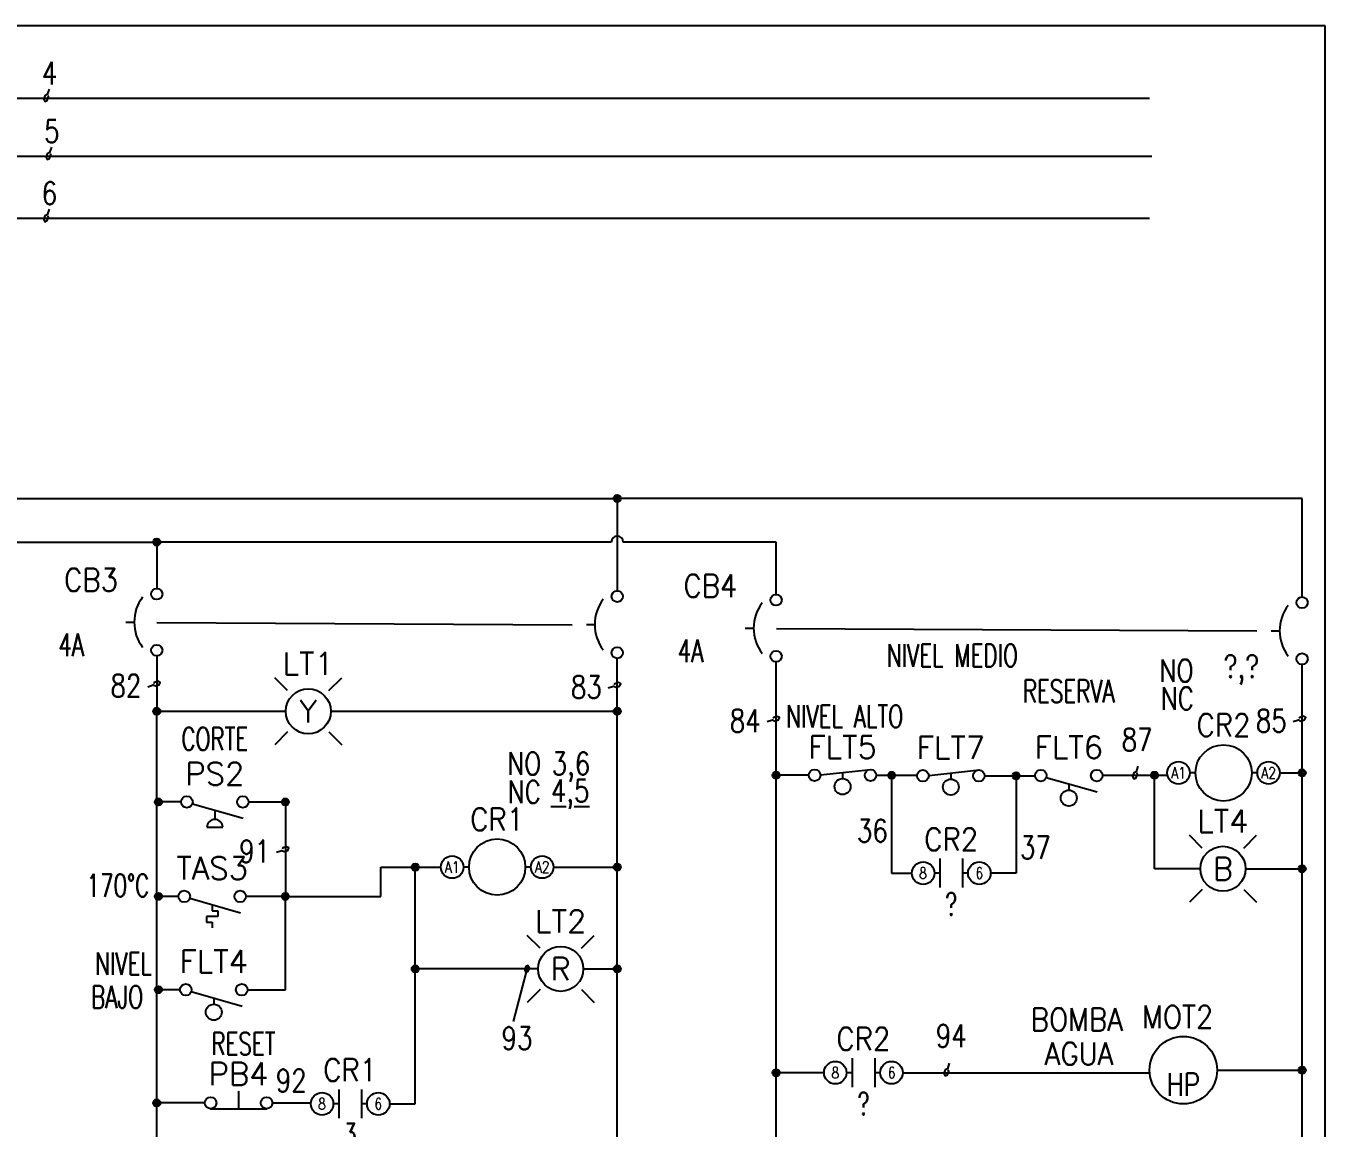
# Model space of a CAD drawing. Header units: inches. Extents: x 18.7 to 39.4, y 4.3 to 20.5.
# Drawn here: x 28.59 to 39.41, y 11.34 to 20.52 of the extents above; entities that cross this region are included whole.
import ezdxf
from ezdxf.enums import TextEntityAlignment as Align

# ---------------------------------------------------------------- set-up
doc = ezdxf.new("R2010")
doc.units = ezdxf.units.IN
doc.header["$MEASUREMENT"] = 0
doc.linetypes.add('HIDDEN2', pattern=[0.1875, 0.125, -0.0625])
for name, color, linetype in [('BLK_12AWG', 7, 'Continuous'), ('DESC', 250, 'Continuous'), ('LINK', 9, 'Continuous'), ('MISC', 7, 'Continuous'), ('SYMS', 7, 'Continuous'), ('TAGS', 150, 'Continuous'), ('TERMS', 123, 'Continuous'), ('WIREFIXED', 7, 'Continuous'), ('WIRES', 7, 'Continuous'), ('XREF', 7, 'Continuous'), ('XREFCHILD', 134, 'Continuous')]:
    doc.layers.add(name, color=color, linetype=linetype)
doc.styles.add('WD', font='romans.shx')

# ---------------------------------------------------------------- blocks, each defined once
blk = doc.blocks.new('VCB1')
at = {"linetype": 'HIDDEN2'}
blk.add_line((-0.1712, 0), (-0.125, 0), dxfattribs=at)
for centre in [(0, 0.1562), (0, -0.1562)]:
    blk.add_circle(centre, 0.0312)
blk.add_arc((0.1094, 0), 0.2344, 143.1301, 216.8699)
at = {"style": 'WD'}
for tag, p, width in [('INST', (0.2188, 0.3883), 0.7), ('LOC', (0.2188, 0.2188), 0.7), ('TAG1', (0.1269, 0.0644), 0.9), ('XREF', (0.1287, -0.09), 0.7), ('DESC1', (0.1287, -0.242), 0.7), ('DESC2', (0.1287, -0.3893), 0.7)]:
    blk.add_attdef(tag, p, '', height=0.125, dxfattribs=dict(at, width=width))
at = {"linetype": 'Continuous', "style": 'WD'}
for tag, height, flags, p in [('TERM01', 0.125, 8, (-0.055, 0.2066)), ('CAT', 0.01, 9, (-0.1421, -0.0731)), ('MFG', 0.01, 9, (-0.1421, -0.0881))]:
    blk.add_attdef(tag, text='', height=height, dxfattribs=dict(at, flags=flags)).set_placement(p, align=Align.RIGHT)
at = {"style": 'WD', "width": 0.7}
blk.add_attdef('RATING1', text='', height=0.125, dxfattribs=at).set_placement((-0.1875, 0.0625), align=Align.RIGHT)
at = {"color": 7, "style": 'WD', "flags": 1}
for tag, p in [('X2TERM01', (0, 0.1875)), ('X8TERM02', (0, -0.1875))]:
    blk.add_attdef(tag, p, '', height=0.0125, dxfattribs=at)
at = {"color": 7, "style": 'WD'}
for tag, p in [('X4LINK', (-0.25, 0)), ('X1LINK', (0, 0))]:
    blk.add_attdef(tag, p, '', height=0.01, dxfattribs=at)
at = {"style": 'WD', "flags": 9}
for tag, p in [('FAMILY', (-0.1421, -0.0365)), ('CONTACT', (-0.1288, -0.1291))]:
    blk.add_attdef(tag, text='', height=0.01, dxfattribs=at).set_placement(p, align=Align.RIGHT)
at = {"linetype": 'Continuous', "style": 'WD', "flags": 9}
blk.add_attdef('ASSYCODE', text='', height=0.01, dxfattribs=at).set_placement((-0.1533, -0.1061), align=Align.CENTER)
at = {"linetype": 'Continuous', "style": 'WD', "flags": 8}
blk.add_attdef('TERM02', text='', height=0.125, dxfattribs=at).set_placement((-0.0407, -0.2134), align=Align.TOP_RIGHT)
blk = doc.blocks.new('HLT1R')
for p, q in [((-0.1149, 0.1149), (-0.1856, 0.1856)), ((0.1149, 0.1149), (0.1856, 0.1856)), ((-0.1149, -0.1149), (-0.1856, -0.1856)), ((0.1149, -0.1149), (0.1856, -0.1856))]:
    blk.add_line(p, q)
blk.add_circle((0, 0), 0.125)
at = {"style": 'WD', "width": 0.7}
for tag, p in [('INST', (0.0055, 0.5282)), ('LOC', (0.0055, 0.3586))]:
    blk.add_attdef(tag, text='', height=0.125, dxfattribs=at).set_placement(p, align=Align.CENTER)
at = {"style": 'WD'}
blk.add_attdef('TAG1', text='', height=0.125, dxfattribs=at).set_placement((0, 0.2024), align=Align.CENTER)
at = {"style": 'WD', "flags": 9}
blk.add_attdef('FAMILY', text='', height=0.01, dxfattribs=at).set_placement((-0.0053, 0.1606), align=Align.CENTER)
at = {"linetype": 'Continuous', "style": 'WD', "flags": 1}
for tag, p in [('CAT', (0, 0.1403)), ('MFG', (0, 0.1208))]:
    blk.add_attdef(tag, text='', height=0.01, dxfattribs=at).set_placement(p, align=Align.MIDDLE)
at = {"linetype": 'Continuous', "style": 'WD', "flags": 9}
blk.add_attdef('ASSYCODE', text='', height=0.01, dxfattribs=at).set_placement((-0.0032, 0.0979), align=Align.CENTER)
at = {"style": 'WD'}
for tag, p, width in [('DESC1', (1.125, 0), 0.9), ('WDTAGALT', (1.125, -0.3125), 0.7)]:
    blk.add_attdef(tag, p, '', height=0.125, dxfattribs=dict(at, width=width))
blk.add_attdef('COLOR', text='', height=0.125, dxfattribs=at).set_placement((0, 0), align=Align.MIDDLE)
at = {"style": 'WD', "flags": 1}
for tag, p in [('X4TERM01', (-0.125, 0)), ('X1TERM02', (0.125, 0))]:
    blk.add_attdef(tag, p, '', height=0.0125, dxfattribs=at)
at = {"linetype": 'Continuous', "style": 'WD', "flags": 8}
blk.add_attdef('TERM01', text='', height=0.125, dxfattribs=at).set_placement((-0.175, -0.0314), align=Align.TOP_RIGHT)
blk.add_attdef('TERM02', text='', height=0.125, dxfattribs=at).set_placement((0.175, -0.0314), align=Align.TOP_LEFT)
at = {"style": 'WD', "width": 0.9}
blk.add_attdef('DESC2', text='', height=0.125, dxfattribs=at).set_placement((1.125, -0.0312), align=Align.TOP_LEFT)
blk = doc.blocks.new('HCR1T')
for p, q in [((-0.1562, 0), (-0.1875, 0)), ((0.1875, 0), (0.1562, 0))]:
    blk.add_line(p, q)
for centre, radius in [((0, 0), 0.1562), ((-0.25, 0), 0.0625), ((0.25, 0), 0.0625)]:
    blk.add_circle(centre, radius)
at = {"style": 'WD'}
for tag, width, p in [('INST', 0.7, (0, 0.5282)), ('LOC', 0.7, (0, 0.3586)), ('TAG1', 0.9, (0, 0.2024))]:
    blk.add_attdef(tag, text='', height=0.125, dxfattribs=dict(at, width=width)).set_placement(p, align=Align.CENTER)
at = {"style": 'WD', "flags": 9}
blk.add_attdef('FAMILY', text='', height=0.01, dxfattribs=at).set_placement((-0.0053, 0.1698), align=Align.CENTER)
at = {"linetype": 'Continuous', "style": 'WD', "flags": 1}
for tag, p in [('MFG', (0, 0.1404)), ('CAT', (0, 0.1593))]:
    blk.add_attdef(tag, text='', height=0.01, dxfattribs=at).set_placement(p, align=Align.MIDDLE)
at = {"style": 'WD'}
for tag, p, width in [('DESC1', (1.126, 0.0757), 0.9), ('DESC2', (1.126, -0.0806), 0.9), ('DESC3', (1.126, -0.2368), 0.9), ('XREFNO', (1.3591, -0.3931), 0.8), ('XREFNC', (1.3591, -0.5493), 0.8)]:
    blk.add_attdef(tag, p, '', height=0.125, dxfattribs=dict(at, width=width))
at = {"linetype": 'Continuous', "style": 'WD', "flags": 9}
blk.add_attdef('ASSYCODE', text='', height=0.01, dxfattribs=at).set_placement((0, 0.1094), align=Align.CENTER)
at = {"linetype": 'Continuous', "style": 'WD', "width": 0.8, "flags": 8}
for tag, p in [('TERM01', (-0.25, 0)), ('TERM02', (0.25, 0))]:
    blk.add_attdef(tag, text='', height=0.0625, dxfattribs=at).set_placement(p, align=Align.MIDDLE_CENTER)
at = {"style": 'WD', "flags": 1}
for tag, p in [('X4TERM01', (-0.3125, 0)), ('X1TERM02', (0.3125, 0))]:
    blk.add_attdef(tag, p, '', height=0.0125, dxfattribs=at)
at = {"style": 'WD', "width": 0.8, "flags": 8}
for tag, p in [('NO', (1.126, -0.3931)), ('NC', (1.126, -0.5493))]:
    blk.add_attdef(tag, p, '', height=0.125, dxfattribs=at)
blk = doc.blocks.new('WDDOT')
for radius in [0.03, 0.0187, 0.00929]:
    blk.add_circle((0, 0), radius)
blk = doc.blocks.new('HFL12')
at = {"linetype": 'Continuous'}
blk.add_line((-0.1231, 0.002), (0.1594, 0.0326), dxfattribs=at)
blk.add_line((0, 0.0165), (0, -0.0175))
for centre, radius in [((-0.1553, 0), 0.0322), ((0.1553, 0), 0.0322), ((0, -0.0625), 0.0442)]:
    blk.add_circle(centre, radius)
at = {"style": 'WD', "width": 0.7}
for tag, p in [('INST', (0, 0.7321)), ('LOC', (0, 0.5625)), ('DESC1', (0, 0.4062)), ('DESC2', (0, 0.25)), ('XREF', (0, -0.3144)), ('WDTAGALT', (-0.0094, -0.4531))]:
    blk.add_attdef(tag, text='', height=0.125, dxfattribs=at).set_placement(p, align=Align.CENTER)
at = {"style": 'WD'}
blk.add_attdef('TAG1', text='', height=0.125, dxfattribs=at).set_placement((0, 0.0938), align=Align.CENTER)
for tag, p in [('X2LINK', (0, 0.0781)), ('X8LINK', (0, -0.1562))]:
    blk.add_attdef(tag, p, '', height=0.01, dxfattribs=at)
for tag, p, height, flags in [('X4TERM01', (-0.1875, 0), 0.0125, 1), ('CONTACT', (0.0376, 0.0204), 0.01, 1), ('FAMILY', (0.0376, 0.0371), 0.01, 9), ('X1TERM02', (0.1875, 0), 0.0125, 1)]:
    blk.add_attdef(tag, p, '', height=height, dxfattribs=dict(at, flags=flags))
at = {"linetype": 'Continuous', "style": 'WD', "flags": 9}
for tag, p in [('CAT', (0.0626, -0.0071)), ('ASSYCODE', (0.0781, -0.0469)), ('MFG', (0.0626, -0.0266))]:
    blk.add_attdef(tag, text='', height=0.01, dxfattribs=at).set_placement(p, align=Align.CENTER)
at = {"linetype": 'Continuous', "style": 'WD', "flags": 8}
blk.add_attdef('TERM01', text='', height=0.125, dxfattribs=at).set_placement((-0.25, -0.0314), align=Align.TOP_RIGHT)
blk.add_attdef('TERM02', text='', height=0.125, dxfattribs=at).set_placement((0.25, -0.0314), align=Align.TOP_LEFT)
at = {"style": 'WD', "width": 0.7}
blk.add_attdef('RATING1', (0.2475, -0.2967), '', height=0.125, dxfattribs=at)
blk = doc.blocks.new('HLT1B')
for p, q in [((-0.1149, 0.1149), (-0.1856, 0.1856)), ((0.1149, 0.1149), (0.1856, 0.1856)), ((-0.1149, -0.1149), (-0.1856, -0.1856)), ((0.1149, -0.1149), (0.1856, -0.1856))]:
    blk.add_line(p, q)
blk.add_circle((0, 0), 0.125)
at = {"style": 'WD', "width": 0.7}
for tag, p in [('INST', (0.0055, 0.5282)), ('LOC', (0.0055, 0.3586))]:
    blk.add_attdef(tag, text='', height=0.125, dxfattribs=at).set_placement(p, align=Align.CENTER)
at = {"style": 'WD'}
blk.add_attdef('TAG1', text='', height=0.125, dxfattribs=at).set_placement((0, 0.2024), align=Align.CENTER)
at = {"style": 'WD', "flags": 9}
blk.add_attdef('FAMILY', text='', height=0.01, dxfattribs=at).set_placement((-0.0053, 0.1606), align=Align.CENTER)
at = {"linetype": 'Continuous', "style": 'WD', "flags": 1}
for tag, p in [('CAT', (0, 0.1403)), ('MFG', (0, 0.1208))]:
    blk.add_attdef(tag, text='', height=0.01, dxfattribs=at).set_placement(p, align=Align.MIDDLE)
at = {"linetype": 'Continuous', "style": 'WD', "flags": 9}
blk.add_attdef('ASSYCODE', text='', height=0.01, dxfattribs=at).set_placement((-0.0032, 0.0979), align=Align.CENTER)
at = {"style": 'WD'}
for tag, p, width in [('DESC1', (1.125, 0), 0.9), ('WDTAGALT', (1.125, -0.3125), 0.7)]:
    blk.add_attdef(tag, p, '', height=0.125, dxfattribs=dict(at, width=width))
blk.add_attdef('COLOR', text='', height=0.125, dxfattribs=at).set_placement((0, 0), align=Align.MIDDLE)
at = {"style": 'WD', "flags": 1}
for tag, p in [('X4TERM01', (-0.125, 0)), ('X1TERM02', (0.125, 0))]:
    blk.add_attdef(tag, p, '', height=0.0125, dxfattribs=at)
at = {"linetype": 'Continuous', "style": 'WD', "flags": 8}
blk.add_attdef('TERM01', text='', height=0.125, dxfattribs=at).set_placement((-0.175, -0.0314), align=Align.TOP_RIGHT)
blk.add_attdef('TERM02', text='', height=0.125, dxfattribs=at).set_placement((0.175, -0.0314), align=Align.TOP_LEFT)
at = {"style": 'WD', "width": 0.9}
blk.add_attdef('DESC2', text='', height=0.125, dxfattribs=at).set_placement((1.125, -0.0312), align=Align.TOP_LEFT)
blk = doc.blocks.new('HCR21T')
at = {"linetype": 'Continuous'}
for p, q in [((-0.0625, 0.08), (-0.0625, -0.08)), ((0.0625, 0.08), (0.0625, -0.08))]:
    blk.add_line(p, q, dxfattribs=at)
for p, q in [((-0.0625, 0), (-0.0938, 0)), ((0.0938, 0), (0.0625, 0))]:
    blk.add_line(p, q)
for centre in [(-0.1562, 0), (0.1562, 0)]:
    blk.add_circle(centre, 0.0625)
at = {"style": 'WD'}
for tag, width, p in [('INST', 0.7, (0, 0.4508)), ('LOC', 0.7, (0, 0.2812)), ('TAG2', 0.9, (0, 0.125)), ('XREF', 0.7, (0, -0.235)), ('DESC1', 0.7, (0, -0.387)), ('DESC2', 0.7, (0, -0.5432))]:
    blk.add_attdef(tag, text='', height=0.125, dxfattribs=dict(at, width=width)).set_placement(p, align=Align.CENTER)
for tag, p in [('X2LINK', (0, 0.125)), ('X8LINK', (0, -0.125))]:
    blk.add_attdef(tag, p, '', height=0.01, dxfattribs=at)
at = {"linetype": 'Continuous', "style": 'WD', "width": 0.8, "flags": 8}
for tag, p in [('TERM01', (-0.1562, 0)), ('TERM02', (0.1562, 0))]:
    blk.add_attdef(tag, text='', height=0.0625, dxfattribs=at).set_placement(p, align=Align.MIDDLE_CENTER)
at = {"style": 'WD'}
for tag, p, height, flags in [('X4TERM01', (-0.2188, 0), 0.0125, 1), ('CONTACT', (0.0973, 0.0363), 0.01, 1), ('FAMILY', (0.0973, 0.0529), 0.01, 9), ('X1TERM02', (0.2188, 0), 0.0125, 1)]:
    blk.add_attdef(tag, p, '', height=height, dxfattribs=dict(at, flags=flags))
blk = doc.blocks.new('HMO12')
blk.add_circle((0, 0), 0.1875)
at = {"style": 'WD'}
for tag, width, p in [('INST', 0.7, (-0.0257, 0.5595)), ('LOC', 0.7, (-0.0257, 0.3899)), ('TAG1', 0.9, (-0.0312, 0.2336)), ('RATING1', 0.8, (0, 0))]:
    blk.add_attdef(tag, text='', height=0.125, dxfattribs=dict(at, width=width)).set_placement(p, align=Align.CENTER)
at = {"style": 'WD', "flags": 9}
blk.add_attdef('FAMILY', text='', height=0.01, dxfattribs=at).set_placement((-0.0053, 0.1698), align=Align.CENTER)
at = {"linetype": 'Continuous', "style": 'WD', "flags": 1}
for tag, p in [('MFG', (0, 0.1404)), ('CAT', (0, 0.1593))]:
    blk.add_attdef(tag, text='', height=0.01, dxfattribs=at).set_placement(p, align=Align.MIDDLE)
at = {"style": 'WD'}
for tag, p, width in [('DESC1', (1.126, 0.0461), 0.9), ('DESC2', (1.126, -0.1101), 0.9), ('DESC3', (1.126, -0.2664), 0.9), ('RATING3', (1.125, -0.4226), 0.8), ('RATING4', (1.125, -0.5789), 0.8), ('WDTAGALT', (1.125, -0.75), 0.7)]:
    blk.add_attdef(tag, p, '', height=0.125, dxfattribs=dict(at, width=width))
at = {"linetype": 'Continuous', "style": 'WD', "flags": 9}
blk.add_attdef('ASSYCODE', text='', height=0.01, dxfattribs=at).set_placement((0, 0.125), align=Align.CENTER)
at = {"style": 'WD', "flags": 1}
for tag, p in [('X4TERM01', (-0.1875, 0)), ('X1TERM02', (0.1875, 0)), ('X0TERM03', (0.1326, -0.1326))]:
    blk.add_attdef(tag, p, '', height=0.0125, dxfattribs=at)
at = {"linetype": 'Continuous', "style": 'WD'}
blk.add_attdef('TERM01', text='', height=0.125, dxfattribs=at).set_placement((-0.2312, -0.0349), align=Align.TOP_RIGHT)
at = {"style": 'WD', "width": 0.8}
blk.add_attdef('RATING2', text='', height=0.125, dxfattribs=at).set_placement((0.0012, -0.0165), align=Align.TOP_CENTER)
at = {"linetype": 'Continuous', "style": 'WD'}
for tag, p in [('TERM02', (0.2312, -0.0349)), ('TERM03', (0.0625, -0.2188))]:
    blk.add_attdef(tag, text='', height=0.125, dxfattribs=at).set_placement(p, align=Align.TOP_LEFT)
blk = doc.blocks.new('HFL11')
at = {"linetype": 'Continuous'}
blk.add_line((-0.1248, -0.0103), (0.157, -0.0908), dxfattribs=at)
blk.add_line((0, -0.046), (0, -0.08))
for centre, radius in [((-0.1553, 0), 0.0322), ((0.1553, 0), 0.0322), ((0, -0.125), 0.0442)]:
    blk.add_circle(centre, radius)
at = {"style": 'WD', "width": 0.7}
for tag, p in [('INST', (0, 0.7321)), ('LOC', (0, 0.5625)), ('DESC1', (0, 0.4062)), ('DESC2', (0, 0.25)), ('XREF', (0, -0.3319)), ('WDTAGALT', (0, -0.5))]:
    blk.add_attdef(tag, text='', height=0.125, dxfattribs=at).set_placement(p, align=Align.CENTER)
at = {"style": 'WD'}
blk.add_attdef('TAG1', text='', height=0.125, dxfattribs=at).set_placement((0, 0.0938), align=Align.CENTER)
for tag, p, height, flags in [('X4TERM01', (-0.1875, 0), 0.0125, 1), ('CONTACT', (0.0376, 0.0204), 0.01, 1), ('FAMILY', (0.0376, 0.0371), 0.01, 9), ('X1TERM02', (0.1875, 0), 0.0125, 1)]:
    blk.add_attdef(tag, p, '', height=height, dxfattribs=dict(at, flags=flags))
for tag, p in [('X2LINK', (0, 0.0312)), ('X8LINK', (0, -0.2188))]:
    blk.add_attdef(tag, p, '', height=0.01, dxfattribs=at)
at = {"linetype": 'Continuous', "style": 'WD', "flags": 9}
for tag, p in [('CAT', (0.0626, -0.0071)), ('ASSYCODE', (0.0631, -0.0495)), ('MFG', (0.0626, -0.0266))]:
    blk.add_attdef(tag, text='', height=0.01, dxfattribs=at).set_placement(p, align=Align.CENTER)
at = {"linetype": 'Continuous', "style": 'WD', "flags": 8}
blk.add_attdef('TERM01', text='', height=0.125, dxfattribs=at).set_placement((-0.25, -0.0314), align=Align.TOP_RIGHT)
blk.add_attdef('TERM02', text='', height=0.125, dxfattribs=at).set_placement((0.25, -0.0314), align=Align.TOP_LEFT)
at = {"style": 'WD', "width": 0.7}
blk.add_attdef('RATING1', (0.2493, -0.3058), '', height=0.125, dxfattribs=at)
blk = doc.blocks.new('WD_WNV')
at = {"style": 'WD', "flags": 1}
for tag, p in [('W01USER', (-0.0625, 0.0938)), ('W02USER', (-0.0625, 0.0859)), ('W03USER', (-0.0625, 0.0781)), ('W04USER', (-0.0625, 0.0703)), ('W05USER', (-0.0625, 0.0625)), ('W06USER', (-0.0625, 0.0547)), ('W07USER', (-0.0625, 0.0469)), ('W08USER', (-0.0625, 0.0391)), ('W09USER', (-0.0625, 0.0312)), ('W10USER', (-0.0625, 0.0234))]:
    blk.add_attdef(tag, text='', height=0.005, dxfattribs=at).set_placement(p, align=Align.CENTER)
at = {"linetype": 'Continuous', "style": 'WD', "width": 0.8}
blk.add_attdef('WIRENO', text='', height=0.125, dxfattribs=at).set_placement((-0.05, 0), align=Align.MIDDLE_RIGHT)
blk = doc.blocks.new('WD_WNH')
at = {"linetype": 'Continuous', "style": 'WD', "width": 0.8}
blk.add_attdef('WIRENO', text='', height=0.125, dxfattribs=at).set_placement((0, 0.0625), align=Align.CENTER)
at = {"style": 'WD', "flags": 1}
for tag, p in [('W01USER', (0, 0.0781)), ('W02USER', (0, 0.0703)), ('W03USER', (0, 0.0625)), ('W04USER', (0, 0.0547)), ('W05USER', (0, 0.0469)), ('W06USER', (0, 0.0391)), ('W07USER', (0, 0.0312)), ('W08USER', (0, 0.0234)), ('W09USER', (0, 0.0156)), ('W10USER', (0, 0.0078))]:
    blk.add_attdef(tag, text='', height=0.005, dxfattribs=at).set_placement(p, align=Align.CENTER)
blk = doc.blocks.new('HPS11')
at = {"linetype": 'Continuous'}
blk.add_line((-0.1248, -0.0103), (0.157, -0.0908), dxfattribs=at)
for p, q in [((0, -0.046), (0, -0.0956)), ((-0.0442, -0.1406), (0.0442, -0.1406))]:
    blk.add_line(p, q)
for centre in [(-0.1553, 0), (0.1553, 0)]:
    blk.add_circle(centre, 0.0322)
blk.add_arc((0, -0.1406), 0.0442, 0, 180)
at = {"style": 'WD', "width": 0.7}
for tag, p in [('INST', (0, 0.7321)), ('LOC', (0, 0.5625)), ('DESC1', (0, 0.4062)), ('DESC2', (0, 0.25)), ('XREF', (0, -0.3163))]:
    blk.add_attdef(tag, text='', height=0.125, dxfattribs=at).set_placement(p, align=Align.CENTER)
at = {"style": 'WD'}
blk.add_attdef('TAG1', text='', height=0.125, dxfattribs=at).set_placement((0, 0.0938), align=Align.CENTER)
for tag, p, height, flags in [('X4TERM01', (-0.1875, 0), 0.0125, 1), ('CONTACT', (0.0376, 0.0204), 0.01, 1), ('FAMILY', (0.0376, 0.0371), 0.01, 9), ('X1TERM02', (0.1875, 0), 0.0125, 1)]:
    blk.add_attdef(tag, p, '', height=height, dxfattribs=dict(at, flags=flags))
for tag, p in [('X2LINK', (0, 0.0312)), ('X8LINK', (0, -0.1719))]:
    blk.add_attdef(tag, p, '', height=0.01, dxfattribs=at)
at = {"linetype": 'Continuous', "style": 'WD', "flags": 9}
for tag, p in [('CAT', (0.0626, -0.0071)), ('ASSYCODE', (0.0625, -0.0469)), ('MFG', (0.0626, -0.0266))]:
    blk.add_attdef(tag, text='', height=0.01, dxfattribs=at).set_placement(p, align=Align.CENTER)
at = {"linetype": 'Continuous', "style": 'WD', "flags": 8}
blk.add_attdef('TERM01', text='', height=0.125, dxfattribs=at).set_placement((-0.25, -0.0314), align=Align.TOP_RIGHT)
blk.add_attdef('TERM02', text='', height=0.125, dxfattribs=at).set_placement((0.25, -0.0314), align=Align.TOP_LEFT)
at = {"style": 'WD', "width": 0.7}
for tag, p in [('RATING1', (0.2578, -0.3037)), ('WDTAGALT', (0.2578, -0.46))]:
    blk.add_attdef(tag, p, '', height=0.125, dxfattribs=at)
blk = doc.blocks.new('HTS11')
at = {"linetype": 'Continuous'}
blk.add_line((-0.1248, -0.0103), (0.157, -0.0908), dxfattribs=at)
for p, q in [((0, -0.046), (0, -0.08)), ((0.0312, -0.1112), (-0.0312, -0.1112)), ((-0.0312, -0.1112), (-0.0312, -0.1425)), ((-0.0312, -0.1425), (0, -0.1425)), ((0, -0.08), (0.0312, -0.08)), ((0, -0.1425), (0, -0.1737)), ((0.0312, -0.08), (0.0312, -0.1112))]:
    blk.add_line(p, q)
for centre in [(-0.1553, 0), (0.1553, 0)]:
    blk.add_circle(centre, 0.0322)
at = {"style": 'WD', "width": 0.7}
for tag, p in [('INST', (0, 0.7321)), ('LOC', (0, 0.5625)), ('DESC1', (0, 0.4062)), ('DESC2', (0, 0.25)), ('XREF', (0, -0.3319))]:
    blk.add_attdef(tag, text='', height=0.125, dxfattribs=at).set_placement(p, align=Align.CENTER)
at = {"style": 'WD'}
blk.add_attdef('TAG1', text='', height=0.125, dxfattribs=at).set_placement((0, 0.0938), align=Align.CENTER)
for tag, p, height, flags in [('X4TERM01', (-0.1875, 0), 0.0125, 1), ('CONTACT', (0.0376, 0.0204), 0.01, 1), ('FAMILY', (0.0376, 0.0371), 0.01, 9), ('X1TERM02', (0.1875, 0), 0.0125, 1)]:
    blk.add_attdef(tag, p, '', height=height, dxfattribs=dict(at, flags=flags))
for tag, p in [('X2LINK', (0, 0.0312)), ('X8LINK', (0, -0.2188))]:
    blk.add_attdef(tag, p, '', height=0.01, dxfattribs=at)
at = {"linetype": 'Continuous', "style": 'WD', "flags": 9}
for tag, p in [('CAT', (0.0626, -0.0071)), ('ASSYCODE', (0.0625, -0.0469)), ('MFG', (0.0626, -0.0266))]:
    blk.add_attdef(tag, text='', height=0.01, dxfattribs=at).set_placement(p, align=Align.CENTER)
at = {"linetype": 'Continuous', "style": 'WD', "flags": 8}
blk.add_attdef('TERM01', text='', height=0.125, dxfattribs=at).set_placement((-0.25, -0.0158), align=Align.TOP_RIGHT)
blk.add_attdef('TERM02', text='', height=0.125, dxfattribs=at).set_placement((0.25, -0.0158), align=Align.TOP_LEFT)
at = {"style": 'WD', "width": 0.7}
for tag, p in [('RATING1', (0.2806, -0.294)), ('WDTAGALT', (0.2806, -0.4658))]:
    blk.add_attdef(tag, p, '', height=0.125, dxfattribs=at)
blk = doc.blocks.new('HPB12')
for p, q in [((0, 0.0646), (0, -0.033)), ((-0.1562, -0.033), (0.1562, -0.033))]:
    blk.add_line(p, q)
for centre in [(-0.1553, 0), (0.1553, 0)]:
    blk.add_circle(centre, 0.0322)
at = {"style": 'WD', "width": 0.7}
for tag, p in [('INST', (0, 0.7375)), ('LOC', (0, 0.5679)), ('DESC1', (0, 0.4117)), ('DESC2', (0, 0.2554)), ('XREF', (0, -0.2321))]:
    blk.add_attdef(tag, text='', height=0.125, dxfattribs=at).set_placement(p, align=Align.CENTER)
at = {"style": 'WD'}
blk.add_attdef('TAG1', text='', height=0.125, dxfattribs=at).set_placement((0, 0.0992), align=Align.CENTER)
for tag, p in [('X2LINK', (0, 0.125)), ('X8LINK', (0, -0.0938))]:
    blk.add_attdef(tag, p, '', height=0.01, dxfattribs=at)
for tag, p, height, flags in [('X4TERM01', (-0.1875, 0), 0.0125, 1), ('CONTACT', (0.0544, 0.0418), 0.01, 9), ('FAMILY', (0.0544, 0.0584), 0.01, 9), ('X1TERM02', (0.1875, 0), 0.0125, 1)]:
    blk.add_attdef(tag, p, '', height=height, dxfattribs=dict(at, flags=flags))
at = {"linetype": 'Continuous', "style": 'WD', "flags": 9}
for tag, p in [('MFG', (0.0759, -0.0061)), ('CAT', (0.0759, 0.0175)), ('ASSYCODE', (0.0762, -0.0223))]:
    blk.add_attdef(tag, text='', height=0.01, dxfattribs=at).set_placement(p, align=Align.CENTER)
at = {"linetype": 'Continuous', "style": 'WD', "flags": 8}
blk.add_attdef('TERM01', text='', height=0.125, dxfattribs=at).set_placement((-0.25, -0.0314), align=Align.TOP_RIGHT)
blk.add_attdef('TERM02', text='', height=0.125, dxfattribs=at).set_placement((0.25, -0.0314), align=Align.TOP_LEFT)

msp = doc.modelspace()

# ---------------------------------------------------------------- linework, layer by layer
at = {"color": 7, "linetype": 'Continuous'}
for p, q in [((39.409, 20.516), (18.659, 20.516)), ((39.409, 4.331), (39.409, 20.516))]:
    msp.add_line(p, q, dxfattribs=at)
at = {"layer": 'BLK_12AWG'}
for p, q in [((19.571, 19.916), (37.946, 19.916)), ((19.591, 19.432), (37.966, 19.432)), ((19.571, 18.916), (37.946, 18.916)), ((27.631, 16.582), (33.515, 16.582)), ((33.515, 16.582), (33.515, 15.813)), ((39.218, 16.582), (33.515, 16.582)), ((39.218, 15.763), (39.218, 16.582)), ((27.65, 16.219), (29.68, 16.219)), ((29.68, 16.219), (29.68, 15.833)), ((33.465, 16.219), (29.68, 16.219)), ((34.838, 16.219), (33.565, 16.219)), ((34.838, 15.783), (34.838, 16.219))]:
    msp.add_line(p, q, dxfattribs=at)
msp.add_arc((33.515, 16.219), 0.05, 0, 180, dxfattribs=at)
at = {"layer": 'LINK'}
for points in [[(29.68, 15.55), (33.14, 15.53)], [(34.84, 15.5), (38.84, 15.48)]]:
    msp.add_lwpolyline(points, dxfattribs=at)
at = {"layer": 'WIREFIXED'}
for points in [[(28.784, 19.991), (28.769, 19.945), (28.749, 19.935), (28.739, 19.906), (28.749, 19.886), (28.769, 19.896), (28.779, 19.925), (28.774, 19.935)], [(28.803, 19.507), (28.788, 19.462), (28.769, 19.452), (28.759, 19.422), (28.769, 19.403), (28.788, 19.412), (28.798, 19.442), (28.793, 19.452)], [(28.784, 18.991), (28.769, 18.945), (28.749, 18.935), (28.739, 18.906), (28.749, 18.886), (28.769, 18.896), (28.779, 18.925), (28.774, 18.935)], [(29.605, 15.015), (29.65, 15.03), (29.67, 15.021), (29.7, 15.03), (29.71, 15.05), (29.69, 15.06), (29.66, 15.05), (29.655, 15.04)], [(33.44, 15.005), (33.485, 15.02), (33.505, 15.01), (33.535, 15.02), (33.544, 15.04), (33.525, 15.05), (33.495, 15.04), (33.49, 15.03)], [(34.763, 14.724), (34.808, 14.739), (34.828, 14.729), (34.857, 14.739), (34.867, 14.759), (34.847, 14.768), (34.818, 14.759), (34.813, 14.749)], [(39.143, 14.724), (39.188, 14.739), (39.208, 14.729), (39.238, 14.739), (39.248, 14.759), (39.228, 14.769), (39.198, 14.759), (39.193, 14.749)], [(37.851, 14.352), (37.836, 14.307), (37.816, 14.297), (37.806, 14.267), (37.816, 14.247), (37.836, 14.257), (37.846, 14.287), (37.841, 14.297)], [(30.676, 13.637), (30.721, 13.652), (30.741, 13.642), (30.771, 13.652), (30.781, 13.672), (30.761, 13.682), (30.731, 13.672), (30.726, 13.662)], [(32.65, 12.226), (32.774, 12.694), (32.754, 12.684), (32.744, 12.655), (32.754, 12.635), (32.774, 12.645), (32.784, 12.674), (32.779, 12.684)], [(36.28, 11.879), (36.265, 11.834), (36.245, 11.824), (36.235, 11.794), (36.245, 11.775), (36.265, 11.784), (36.275, 11.814), (36.27, 11.824)]]:
    msp.add_lwpolyline(points, dxfattribs=at)
at = {"layer": 'WIRES'}
for p, q in [((29.68, 15.271), (29.68, 14.81)), ((33.515, 14.81), (33.515, 15.25)), ((34.838, 14.277), (34.838, 15.22)), ((39.218, 14.297), (39.218, 15.2)), ((29.68, 14.81), (30.754, 14.81)), ((29.68, 13.422), (29.68, 14.81)), ((31.129, 14.81), (33.515, 14.81)), ((33.515, 13.513), (33.515, 14.81)), ((39.033, 14.297), (39.218, 14.297)), ((39.218, 13.499), (39.218, 14.297)), ((34.838, 11.801), (34.838, 14.277)), ((35.11, 14.277), (34.838, 14.277)), ((35.673, 14.277), (36.012, 14.277)), ((35.8, 14.277), (35.8, 13.463)), ((36.574, 14.273), (36.994, 14.273)), ((36.836, 14.273), (36.836, 13.463)), ((37.557, 14.277), (38.095, 14.277)), ((37.989, 13.499), (37.989, 14.277)), ((29.883, 14.055), (29.694, 14.055)), ((30.446, 14.055), (30.751, 14.055)), ((30.751, 14.055), (30.751, 13.269)), ((29.68, 12.636), (29.68, 13.422)), ((31.545, 13.267), (31.545, 13.512)), ((31.545, 13.512), (31.833, 13.512)), ((31.833, 11.542), (31.833, 13.513)), ((31.833, 13.513), (32.047, 13.513)), ((32.984, 13.513), (33.515, 13.513)), ((33.515, 12.665), (33.515, 13.513)), ((35.8, 13.463), (35.967, 13.463)), ((36.836, 13.463), (36.624, 13.463)), ((38.372, 13.499), (37.989, 13.499)), ((38.747, 13.499), (39.218, 13.499)), ((39.218, 11.822), (39.218, 13.499)), ((29.861, 13.269), (29.694, 13.269)), ((30.751, 13.269), (30.423, 13.269)), ((30.751, 12.492), (30.751, 13.269)), ((30.751, 13.267), (31.545, 13.267)), ((32.857, 12.665), (31.833, 12.665)), ((33.232, 12.665), (33.515, 12.665)), ((33.515, 10.741), (33.515, 12.665)), ((29.68, 11.859), (29.68, 12.636)), ((29.874, 12.492), (29.694, 12.492)), ((30.436, 12.492), (30.751, 12.492)), ((29.68, 10.692), (29.68, 11.859)), ((35.237, 11.801), (34.838, 11.801)), ((34.838, 10.624), (34.838, 11.801)), ((35.894, 11.801), (37.947, 11.801)), ((38.51, 11.822), (39.218, 11.822)), ((39.218, 10.648), (39.218, 11.822)), ((30.081, 11.549), (29.68, 11.549)), ((30.643, 11.549), (30.958, 11.549)), ((31.619, 11.542), (31.833, 11.542))]:
    msp.add_line(p, q, dxfattribs=at)

# ---------------------------------------------------------------- block references
at = {"layer": 'SYMS'}
for p in [(33.515, 16.582), (29.68, 16.219), (29.68, 14.81), (33.515, 14.81), (34.838, 14.277), (35.8, 14.277), (36.836, 14.273), (37.989, 14.277), (39.218, 14.297), (29.694, 14.055), (30.751, 14.055), (31.833, 13.512), (33.515, 13.513), (39.218, 13.499), (29.694, 13.269), (30.751, 13.269), (31.833, 12.665), (33.515, 12.665), (29.694, 12.492), (34.838, 11.801), (39.218, 11.822), (29.68, 11.549)]:
    msp.add_blockref('WDDOT', p, dxfattribs=at)
ref = msp.add_blockref('VCB1', (29.68, 15.552), dxfattribs=dict(at, xscale=1.5, yscale=1.5, zscale=1.5))
ref.add_attrib('DESC1', '4A', (28.861, 15.27), dxfattribs={"layer": 'DESC', "height": 0.1875, "style": 'WD', "width": 0.7})
ref.add_attrib('TAG1', 'CB3', (28.909, 15.811), dxfattribs={"layer": 'TAGS', "height": 0.1875, "style": 'WD', "width": 0.9})
ref = msp.add_blockref('VCB1', (34.838, 15.502), dxfattribs=dict(at, xscale=1.5, yscale=1.5, zscale=1.5))
ref.add_attrib('DESC1', '4A', (34.019, 15.22), dxfattribs={"layer": 'DESC', "height": 0.1875, "style": 'WD', "width": 0.7})
ref.add_attrib('TAG1', 'CB4', (34.067, 15.761), dxfattribs={"layer": 'TAGS', "height": 0.1875, "style": 'WD', "width": 0.9})
at = {"layer": 'SYMS', "xscale": 1.5, "yscale": 1.5, "zscale": 1.5}
for p in [(33.515, 15.532), (39.218, 15.481)]:
    msp.add_blockref('VCB1', p, dxfattribs=at)
at = {"layer": 'SYMS'}
ref = msp.add_blockref('HFL12', (36.293, 14.273), dxfattribs=dict(at, xscale=1.5, yscale=1.5, zscale=1.5))
ref.add_attrib('DESC1', 'NIVEL MEDIO', dxfattribs={"layer": 'DESC', "height": 0.1875, "style": 'WD', "width": 0.7}).set_placement((36.306, 15.181), align=Align.CENTER)
ref.add_attrib('TAG1', 'FLT7', dxfattribs={"layer": 'TAGS', "height": 0.1875, "style": 'WD'}).set_placement((36.293, 14.413), align=Align.CENTER)
ref = msp.add_blockref('HLT1R', (30.942, 14.81), dxfattribs=dict(at, xscale=1.5, yscale=1.5, zscale=1.5))
ref.add_attrib('TAG1', 'LT1', dxfattribs={"layer": 'TAGS', "height": 0.1875, "style": 'WD'}).set_placement((30.942, 15.113), align=Align.CENTER)
ref.add_attrib('COLOR', 'Y', dxfattribs={"layer": 'MISC', "height": 0.188, "style": 'WD'}).set_placement((30.942, 14.81), align=Align.MIDDLE)
ref = msp.add_blockref('HCR1T', (38.564, 14.297), dxfattribs=dict(at, xscale=1.5, yscale=1.5, zscale=1.5))
ref.add_attrib('TERM02', 'A2', dxfattribs={"layer": 'TERMS', "linetype": 'Continuous', "height": 0.0938, "style": 'WD', "width": 0.8, "flags": 8}).set_placement((38.939, 14.297), align=Align.MIDDLE_CENTER)
ref.add_attrib('TERM01', 'A1', dxfattribs={"layer": 'TERMS', "linetype": 'Continuous', "height": 0.0938, "style": 'WD', "width": 0.8, "flags": 8}).set_placement((38.189, 14.297), align=Align.MIDDLE_CENTER)
ref.add_attrib('NC', 'NC', (38.041, 14.823), dxfattribs={"layer": 'MISC', "height": 0.1875, "style": 'WD', "width": 0.8, "flags": 8})
ref.add_attrib('NO', 'NO', (38.031, 15.055), dxfattribs={"layer": 'MISC', "height": 0.1875, "style": 'WD', "width": 0.8, "flags": 8})
ref.add_attrib('XREFNO', '?,?', (38.564, 15.09), dxfattribs={"layer": 'XREF', "height": 0.1875, "style": 'WD', "width": 0.8})
ref.add_attrib('TAG1', 'CR2', dxfattribs={"layer": 'TAGS', "height": 0.1875, "style": 'WD', "width": 0.9}).set_placement((38.564, 14.601), align=Align.CENTER)
ref = msp.add_blockref('HFL11', (37.275, 14.275), dxfattribs=dict(at, xscale=1.5, yscale=1.5, zscale=1.5))
ref.add_attrib('DESC1', 'RESERVA', dxfattribs={"layer": 'DESC', "height": 0.1875, "style": 'WD', "width": 0.7}).set_placement((37.275, 14.884), align=Align.CENTER)
ref.add_attrib('TAG1', 'FLT6', dxfattribs={"layer": 'TAGS', "height": 0.1875, "style": 'WD'}).set_placement((37.275, 14.416), align=Align.CENTER)
ref = msp.add_blockref('HFL12', (35.391, 14.277), dxfattribs=dict(at, xscale=1.5, yscale=1.5, zscale=1.5))
ref.add_attrib('DESC1', 'NIVEL ALTO', dxfattribs={"layer": 'DESC', "height": 0.1875, "style": 'WD', "width": 0.7}).set_placement((35.409, 14.674), align=Align.CENTER)
ref.add_attrib('TAG1', 'FLT5', dxfattribs={"layer": 'TAGS', "height": 0.1875, "style": 'WD'}).set_placement((35.391, 14.418), align=Align.CENTER)
ref = msp.add_blockref('HPS11', (30.164, 14.055), dxfattribs=dict(at, xscale=1.5, yscale=1.5, zscale=1.5))
ref.add_attrib('DESC1', 'CORTE', dxfattribs={"layer": 'DESC', "height": 0.1875, "style": 'WD', "width": 0.7}).set_placement((30.164, 14.487), align=Align.CENTER)
ref.add_attrib('TAG1', 'PS2', dxfattribs={"layer": 'TAGS', "height": 0.1875, "style": 'WD'}).set_placement((30.164, 14.196), align=Align.CENTER)
ref = msp.add_blockref('HCR1T', (32.515, 13.513), dxfattribs=dict(at, xscale=1.5, yscale=1.5, zscale=1.5))
ref.add_attrib('TERM02', 'A2', dxfattribs={"layer": 'TERMS', "linetype": 'Continuous', "height": 0.0938, "style": 'WD', "width": 0.8, "flags": 8}).set_placement((32.89, 13.513), align=Align.MIDDLE_CENTER)
ref.add_attrib('TERM01', 'A1', dxfattribs={"layer": 'TERMS', "linetype": 'Continuous', "height": 0.0938, "style": 'WD', "width": 0.8, "flags": 8}).set_placement((32.14, 13.513), align=Align.MIDDLE_CENTER)
ref.add_attrib('NC', 'NC', (32.603, 14.045), dxfattribs={"layer": 'MISC', "height": 0.1875, "style": 'WD', "width": 0.8, "flags": 8})
ref.add_attrib('NO', 'NO', (32.599, 14.281), dxfattribs={"layer": 'MISC', "height": 0.1875, "style": 'WD', "width": 0.8, "flags": 8})
ref.add_attrib('XREFNC', '%%u4%%u,%%u5%%u', (32.962, 14.056), dxfattribs={"layer": 'XREF', "height": 0.1875, "style": 'WD', "width": 0.8})
ref.add_attrib('XREFNO', '3,6', (32.969, 14.281), dxfattribs={"layer": 'XREF', "height": 0.1875, "style": 'WD', "width": 0.8})
ref.add_attrib('TAG1', 'CR1', dxfattribs={"layer": 'TAGS', "height": 0.1875, "style": 'WD', "width": 0.9}).set_placement((32.515, 13.817), align=Align.CENTER)
ref = msp.add_blockref('HLT1B', (38.559, 13.499), dxfattribs=dict(at, xscale=1.5, yscale=1.5, zscale=1.5))
ref.add_attrib('TAG1', 'LT4', dxfattribs={"layer": 'TAGS', "height": 0.1875, "style": 'WD'}).set_placement((38.559, 13.802), align=Align.CENTER)
ref.add_attrib('COLOR', 'B', dxfattribs={"layer": 'MISC', "height": 0.188, "style": 'WD'}).set_placement((38.559, 13.499), align=Align.MIDDLE)
ref = msp.add_blockref('HCR21T', (36.296, 13.463), dxfattribs=dict(at, xscale=1.5, yscale=1.5, zscale=1.5))
ref.add_attrib('TERM02', '6', dxfattribs={"layer": 'TERMS', "linetype": 'Continuous', "height": 0.0938, "style": 'WD', "width": 0.8, "flags": 8}).set_placement((36.53, 13.463), align=Align.MIDDLE_CENTER)
ref.add_attrib('TERM01', '8', dxfattribs={"layer": 'TERMS', "linetype": 'Continuous', "height": 0.0938, "style": 'WD', "width": 0.8, "flags": 8}).set_placement((36.061, 13.463), align=Align.MIDDLE_CENTER)
ref.add_attrib('XREF', '?', dxfattribs={"layer": 'XREFCHILD', "height": 0.188, "style": 'WD', "width": 0.7}).set_placement((36.296, 13.11), align=Align.CENTER)
ref.add_attrib('TAG2', 'CR2', dxfattribs={"layer": 'TAGS', "height": 0.1875, "style": 'WD', "width": 0.9}).set_placement((36.296, 13.65), align=Align.CENTER)
ref = msp.add_blockref('HTS11', (30.142, 13.269), dxfattribs=dict(at, xscale=1.5, yscale=1.5, zscale=1.5))
ref.add_attrib('DESC1', '170°C', dxfattribs={"layer": 'DESC', "height": 0.1875, "style": 'WD', "width": 0.7}).set_placement((29.357, 13.266), align=Align.CENTER)
ref.add_attrib('TAG1', 'TAS3', dxfattribs={"layer": 'TAGS', "height": 0.1875, "style": 'WD'}).set_placement((30.142, 13.41), align=Align.CENTER)
ref = msp.add_blockref('HLT1R', (33.044, 12.665), dxfattribs=dict(at, xscale=1.5, yscale=1.5, zscale=1.5))
ref.add_attrib('TAG1', 'LT2', dxfattribs={"layer": 'TAGS', "height": 0.1875, "style": 'WD'}).set_placement((33.044, 12.968), align=Align.CENTER)
ref.add_attrib('COLOR', 'R', dxfattribs={"layer": 'MISC', "height": 0.188, "style": 'WD'}).set_placement((33.044, 12.665), align=Align.MIDDLE)
ref = msp.add_blockref('HFL11', (30.155, 12.492), dxfattribs=dict(at, xscale=1.5, yscale=1.5, zscale=1.5))
ref.add_attrib('DESC2', 'BAJO', dxfattribs={"layer": 'DESC', "height": 0.1875, "style": 'WD', "width": 0.7}).set_placement((29.35, 12.338), align=Align.CENTER)
ref.add_attrib('DESC1', 'NIVEL ', dxfattribs={"layer": 'DESC', "height": 0.1875, "style": 'WD', "width": 0.7}).set_placement((29.449, 12.615), align=Align.CENTER)
ref.add_attrib('TAG1', 'FLT4', dxfattribs={"layer": 'TAGS', "height": 0.1875, "style": 'WD'}).set_placement((30.155, 12.633), align=Align.CENTER)
ref = msp.add_blockref('HMO12', (38.229, 11.822), dxfattribs=dict(at, xscale=1.5, yscale=1.5, zscale=1.5))
ref.add_attrib('RATING2', 'HP', dxfattribs={"layer": 'MISC', "height": 0.1875, "style": 'WD', "width": 0.8}).set_placement((38.23, 11.797), align=Align.TOP_CENTER)
ref.add_attrib('DESC1', 'BOMBA', (36.959, 12.15), dxfattribs={"layer": 'DESC', "height": 0.1875, "style": 'WD', "width": 0.9})
ref.add_attrib('DESC2', 'AGUA', (37.075, 11.865), dxfattribs={"layer": 'DESC', "height": 0.1875, "style": 'WD', "width": 0.9})
ref.add_attrib('TAG1', 'MOT2', dxfattribs={"layer": 'TAGS', "height": 0.1875, "style": 'WD', "width": 0.9}).set_placement((38.182, 12.172), align=Align.CENTER)
ref = msp.add_blockref('HPB12', (30.362, 11.549), dxfattribs=dict(at, xscale=1.5, yscale=1.5, zscale=1.5))
ref.add_attrib('DESC1', 'RESET', dxfattribs={"layer": 'DESC', "height": 0.1875, "style": 'WD', "width": 0.7}).set_placement((30.402, 11.949), align=Align.CENTER)
ref.add_attrib('TAG1', 'PB4', dxfattribs={"layer": 'TAGS', "height": 0.1875, "style": 'WD'}).set_placement((30.362, 11.697), align=Align.CENTER)
ref = msp.add_blockref('HCR21T', (35.565, 11.801), dxfattribs=dict(at, xscale=1.5, yscale=1.5, zscale=1.5))
ref.add_attrib('TERM02', '6', dxfattribs={"layer": 'TERMS', "linetype": 'Continuous', "height": 0.0938, "style": 'WD', "width": 0.8, "flags": 8}).set_placement((35.8, 11.801), align=Align.MIDDLE_CENTER)
ref.add_attrib('TERM01', '8', dxfattribs={"layer": 'TERMS', "linetype": 'Continuous', "height": 0.0938, "style": 'WD', "width": 0.8, "flags": 8}).set_placement((35.331, 11.801), align=Align.MIDDLE_CENTER)
ref.add_attrib('XREF', '?', dxfattribs={"layer": 'XREFCHILD', "height": 0.188, "style": 'WD', "width": 0.7}).set_placement((35.565, 11.449), align=Align.CENTER)
ref.add_attrib('TAG2', 'CR2', dxfattribs={"layer": 'TAGS', "height": 0.1875, "style": 'WD', "width": 0.9}).set_placement((35.565, 11.989), align=Align.CENTER)
ref = msp.add_blockref('HCR21T', (31.291, 11.542), dxfattribs=dict(at, xscale=1.5, yscale=1.5, zscale=1.5))
ref.add_attrib('TERM02', '6', dxfattribs={"layer": 'TERMS', "linetype": 'Continuous', "height": 0.0938, "style": 'WD', "width": 0.8, "flags": 8}).set_placement((31.525, 11.542), align=Align.MIDDLE_CENTER)
ref.add_attrib('TERM01', '8', dxfattribs={"layer": 'TERMS', "linetype": 'Continuous', "height": 0.0938, "style": 'WD', "width": 0.8, "flags": 8}).set_placement((31.056, 11.542), align=Align.MIDDLE_CENTER)
ref.add_attrib('XREF', '3', dxfattribs={"layer": 'XREFCHILD', "height": 0.188, "style": 'WD', "width": 0.7}).set_placement((31.291, 11.19), align=Align.CENTER)
ref.add_attrib('TAG2', 'CR1', dxfattribs={"layer": 'TAGS', "height": 0.1875, "style": 'WD', "width": 0.9}).set_placement((31.291, 11.73), align=Align.CENTER)
at = {"layer": 'WIREFIXED'}
ref = msp.add_blockref('WD_WNH', (28.769, 19.826), dxfattribs=dict(at, xscale=1.5, yscale=1.5, zscale=1.5))
ref.add_attrib('WIRENOF', '4', dxfattribs={"linetype": 'Continuous', "height": 0.188, "style": 'WD', "width": 0.8}).set_placement((28.787, 19.973), align=Align.BOTTOM_CENTER)
ref = msp.add_blockref('WD_WNH', (28.789, 19.342), dxfattribs=dict(at, xscale=1.5, yscale=1.5, zscale=1.5))
ref.add_attrib('WIRENOF', '5', dxfattribs={"linetype": 'Continuous', "height": 0.188, "style": 'WD', "width": 0.8}).set_placement((28.807, 19.49), align=Align.BOTTOM_CENTER)
ref = msp.add_blockref('WD_WNH', (28.769, 18.826), dxfattribs=dict(at, xscale=1.5, yscale=1.5, zscale=1.5))
ref.add_attrib('WIRENOF', '6', dxfattribs={"linetype": 'Continuous', "height": 0.188, "style": 'WD', "width": 0.8}).set_placement((28.787, 18.973), align=Align.BOTTOM_CENTER)
ref = msp.add_blockref('WD_WNV', (29.68, 15.04), dxfattribs=dict(at, xscale=1.5, yscale=1.5, zscale=1.5))
ref.add_attrib('WIRENOF', '82', dxfattribs={"linetype": 'Continuous', "height": 0.1875, "style": 'WD', "width": 0.8}).set_placement((29.552, 15.023), align=Align.MIDDLE_RIGHT)
ref = msp.add_blockref('WD_WNV', (33.515, 15.03), dxfattribs=dict(at, xscale=1.5, yscale=1.5, zscale=1.5))
ref.add_attrib('WIRENOF', '83', dxfattribs={"linetype": 'Continuous', "height": 0.1875, "style": 'WD', "width": 0.8}).set_placement((33.386, 15.012), align=Align.MIDDLE_RIGHT)
ref = msp.add_blockref('WD_WNV', (34.838, 14.749), dxfattribs=dict(at, xscale=1.5, yscale=1.5, zscale=1.5))
ref.add_attrib('WIRENOF', '84', dxfattribs={"linetype": 'Continuous', "height": 0.1875, "style": 'WD', "width": 0.8}).set_placement((34.709, 14.731), align=Align.MIDDLE_RIGHT)
ref = msp.add_blockref('WD_WNV', (39.218, 14.749), dxfattribs=dict(at, xscale=1.5, yscale=1.5, zscale=1.5))
ref.add_attrib('WIRENOF', '85', dxfattribs={"linetype": 'Continuous', "height": 0.1875, "style": 'WD', "width": 0.8}).set_placement((39.09, 14.731), align=Align.MIDDLE_RIGHT)
ref = msp.add_blockref('WD_WNH', (37.826, 14.277), dxfattribs=dict(at, xscale=1.5, yscale=1.5, zscale=1.5))
ref.add_attrib('WIRENOF', '87', dxfattribs={"linetype": 'Continuous', "height": 0.1875, "style": 'WD', "width": 0.8}).set_placement((37.844, 14.424), align=Align.BOTTOM_CENTER)
ref = msp.add_blockref('WD_WNH', (35.583, 13.499), dxfattribs=dict(at, xscale=1.5, yscale=1.5, zscale=1.5))
ref.add_attrib('WIRENOF', '36', dxfattribs={"linetype": 'Continuous', "height": 0.1875, "style": 'WD', "width": 0.8}).set_placement((35.639, 13.665), align=Align.BOTTOM_CENTER)
ref = msp.add_blockref('WD_WNH', (36.942, 13.36), dxfattribs=dict(at, xscale=1.5, yscale=1.5, zscale=1.5))
ref.add_attrib('WIRENOF', '37', dxfattribs={"linetype": 'Continuous', "height": 0.1875, "style": 'WD', "width": 0.8}).set_placement((36.997, 13.526), align=Align.BOTTOM_CENTER)
ref = msp.add_blockref('WD_WNV', (30.751, 13.662), dxfattribs=dict(at, xscale=1.5, yscale=1.5, zscale=1.5))
ref.add_attrib('WIRENOF', '91', dxfattribs={"linetype": 'Continuous', "height": 0.1875, "style": 'WD', "width": 0.8}).set_placement((30.623, 13.644), align=Align.MIDDLE_RIGHT)
ref = msp.add_blockref('WD_WNH', (32.662, 11.791), dxfattribs=dict(at, xscale=1.5, yscale=1.5, zscale=1.5))
ref.add_attrib('WIRENOF', '93', dxfattribs={"linetype": 'Continuous', "height": 0.1875, "style": 'WD', "width": 0.8}).set_placement((32.68, 11.938), align=Align.BOTTOM_CENTER)
ref = msp.add_blockref('WD_WNH', (36.279, 11.811), dxfattribs=dict(at, xscale=1.5, yscale=1.5, zscale=1.5))
ref.add_attrib('WIRENOF', '94', dxfattribs={"linetype": 'Continuous', "height": 0.1875, "style": 'WD', "width": 0.8}).set_placement((36.296, 11.958), align=Align.BOTTOM_CENTER)
ref = msp.add_blockref('WD_WNH', (30.8, 11.549), dxfattribs=dict(at, xscale=1.5, yscale=1.5, zscale=1.5))
ref.add_attrib('WIRENOF', '92', dxfattribs={"linetype": 'Continuous', "height": 0.1875, "style": 'WD', "width": 0.8}).set_placement((30.8, 11.642), align=Align.CENTER)

doc.saveas('drawing.dxf')
